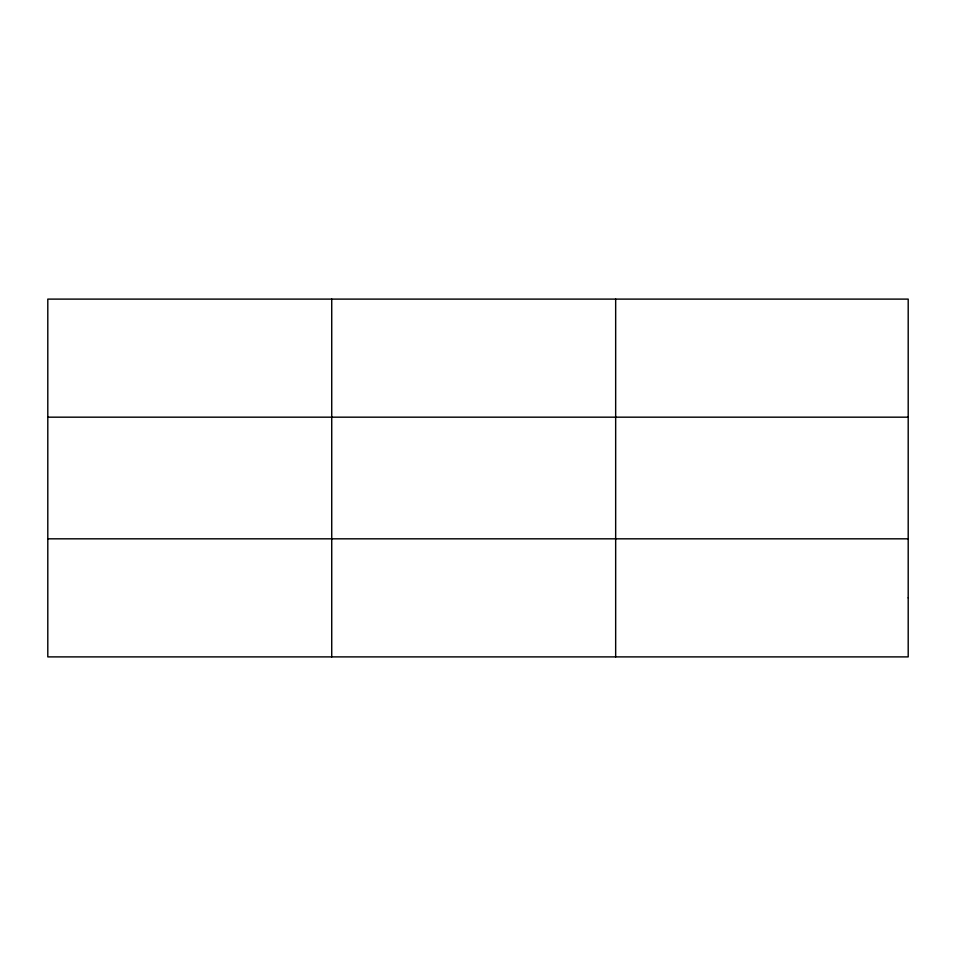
<?xml version="1.0" encoding="UTF-8"?>
<svg xmlns="http://www.w3.org/2000/svg" width="956" height="956" viewBox="0 0 956 956"><rect width="100%" height="100%" fill="white"/><g stroke="black" fill="none" stroke-linecap="round" stroke-linejoin="round"><path stroke-width="1.43" d="M331.732 656.892L331.732 299.109M615.664 656.892L615.664 299.109M47.8 417.175L908.2 417.175M47.8 538.826L908.2 538.826M908.2 597.859L908.2 656.892L47.8 656.892L47.8 299.109L908.2 299.109L908.2 597.859"/></g></svg>
